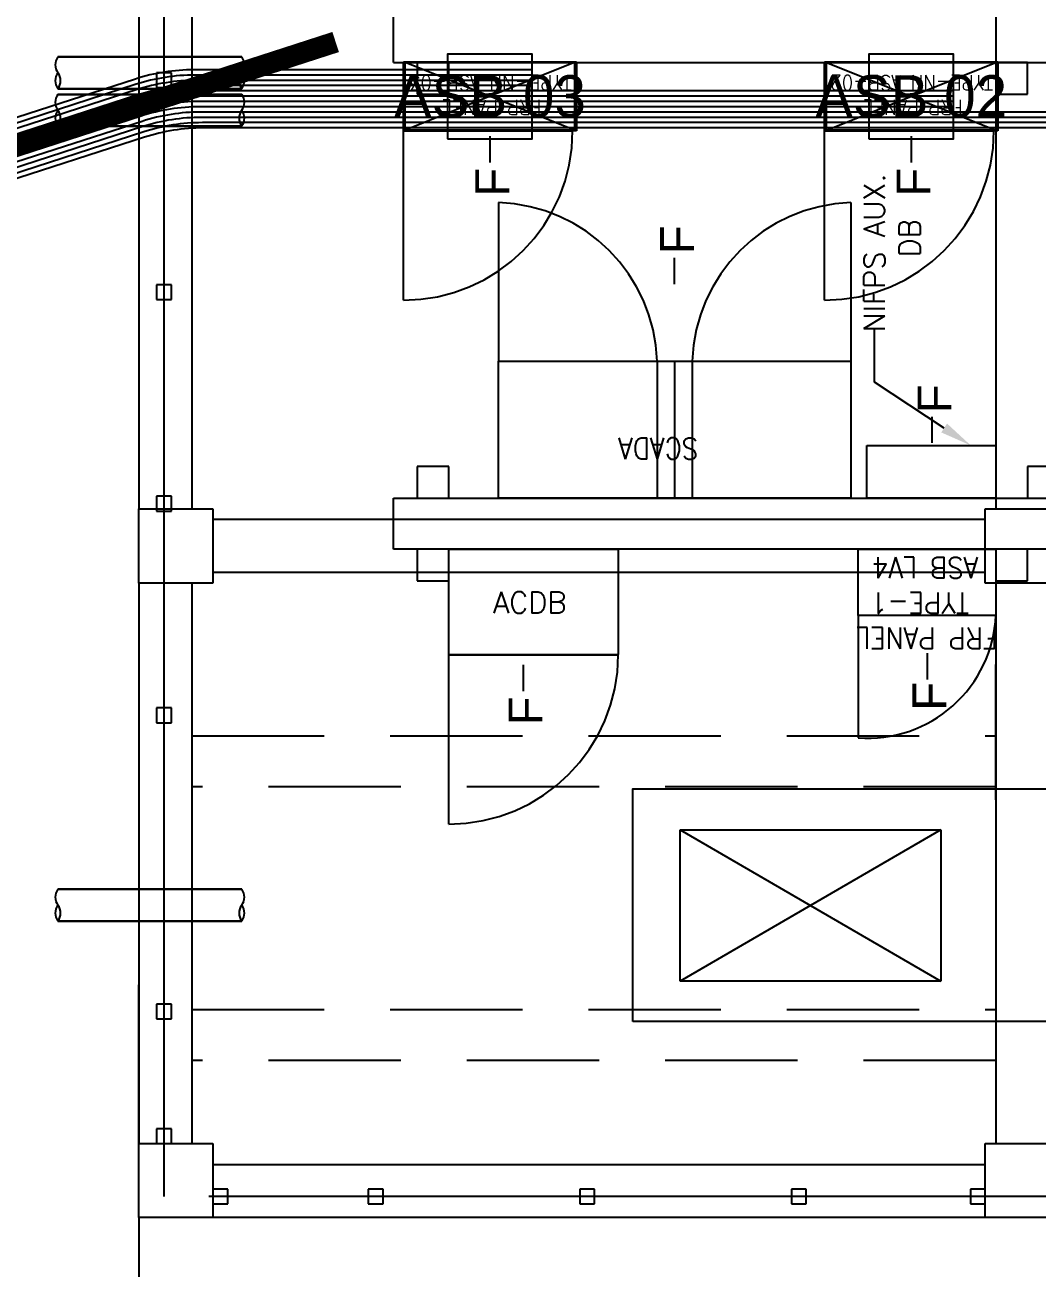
# Model space of a CAD drawing. Header units: metres. Extents: x 530339 to 530792, y 2674594 to 2674869.
# Drawn here: x 530586.14 to 530590.93, y 2674718.01 to 2674723.89 of the extents above; entities that cross this region are included whole.
import ezdxf
from ezdxf.enums import TextEntityAlignment as Align

# ---------------------------------------------------------------- set-up
doc = ezdxf.new("R2010")
doc.units = ezdxf.units.M
for name, pattern in [('DASHED', [0.75, 0.5, -0.25]), ('DASHED2', [0.375, 0.25, -0.125]), ('HIDDEN', [0.375, 0.25, -0.125]), ('PHANTOM', [63.5, 31.75, -6.35, 6.35, -6.35, 6.35, -6.35])]:
    doc.linetypes.add(name, pattern=pattern)
for name, color, linetype in [('1', 5, 'Continuous'), ('Excavation', 7, 'Continuous'), ('IDT', 7, 'Continuous'), ('LT Cable(AG) INV to LT Panel BL-13', 2, 'Continuous')]:
    doc.layers.add(name, color=color, linetype=linetype)
doc.styles.add('Arial', font='arial.ttf')
doc.styles.add('RomanS', font='romans.shx')
doc.styles.get("Standard").update_dxf_attribs({"font": 'Adani Regular.ttf'})
doc.linetypes.add('FOUNDATION LAYOUT$0$FENCELINE1', pattern='A,6.35,-2.54,[133,ltypeshp.shx,S=2.54,R=0,X=-2.54,Y=0],-2.54,25.4', length=36.83)

# ---------------------------------------------------------------- blocks, each defined once
blk = doc.blocks.new('ASB')
at = {"layer": '1', "color": 5}
blk.add_lwpolyline([(-0.2, -0.2), (0.2, -0.2), (0.2, 0.2), (-0.2, 0.2)], close=True, dxfattribs=at)
at = {"layer": '1', "color": 7}
blk.add_attdef('ID', text='', height=0.2, dxfattribs=at).set_placement((0, 0), align=Align.MIDDLE_CENTER)
blk = doc.blocks.new('IDT')
at = {"layer": 'IDT', "color": 8}
for p, q in [((29.552, 18.4101), (29.902, 18.4101)), ((29.902, 18.4101), (29.902, 18.0601)), ((29.902, 18.4101), (33.552, 18.4101)), ((33.552, 18.0601), (33.552, 18.4101)), ((33.552, 18.4101), (33.902, 18.4101)), ((33.902, 18.4101), (33.902, 18.0601)), ((29.902, 18.3453), (29.902, 18.2753)), ((29.972, 18.3453), (29.902, 18.3453)), ((29.972, 18.2753), (29.972, 18.3453)), ((30.7481, 18.3453), (30.7481, 18.2753)), ((30.8181, 18.3453), (30.7481, 18.3453)), ((30.8181, 18.2753), (30.8181, 18.3453)), ((31.7481, 18.3453), (31.7481, 18.2753)), ((31.8181, 18.3453), (31.7481, 18.3453)), ((31.8181, 18.2753), (31.8181, 18.3453)), ((32.7481, 18.3453), (32.7481, 18.2753)), ((32.8181, 18.3453), (32.7481, 18.3453)), ((32.8181, 18.2753), (32.8181, 18.3453)), ((33.482, 18.3453), (33.482, 18.2753)), ((33.552, 18.3453), (33.482, 18.3453)), ((33.552, 18.2753), (33.552, 18.3453)), ((29.902, 18.2753), (29.972, 18.2753)), ((30.7481, 18.2753), (30.8181, 18.2753)), ((31.7481, 18.2753), (31.8181, 18.2753)), ((32.7481, 18.2753), (32.8181, 18.2753)), ((33.482, 18.2753), (33.552, 18.2753)), ((29.902, 18.1601), (33.552, 18.1601)), ((29.902, 18.0601), (29.552, 18.0601)), ((29.852, 15.4101), (29.852, 18.0601)), ((33.902, 18.0601), (33.552, 18.0601)), ((33.652, 15.4101), (33.652, 18.0601)), ((33.7481, 18.0601), (33.7481, 17.9901)), ((33.8181, 18.0601), (33.7481, 18.0601)), ((33.8181, 17.9901), (33.8181, 18.0601)), ((33.902, 15.4101), (33.902, 18.0601)), ((33.7481, 17.9901), (33.8181, 17.9901)), ((33.7481, 17.4703), (33.7481, 17.4003)), ((33.8181, 17.4703), (33.7481, 17.4703)), ((33.8181, 17.4003), (33.8181, 17.4703)), ((33.7481, 17.4003), (33.8181, 17.4003)), ((30.1117, 16.5771), (30.1117, 17.2916)), ((30.1117, 17.2916), (31.3439, 17.2916)), ((31.3439, 16.5771), (30.1117, 17.2916)), ((30.1117, 16.5771), (31.3439, 17.2916)), ((31.3439, 17.2916), (31.3439, 16.5771)), ((31.3439, 16.5771), (30.1117, 16.5771)), ((29.852, 16.4349), (29.852, 15.7954)), ((33.652, 16.1329), (33.652, 16.1329)), ((33.7481, 16.0703), (33.7481, 16.0003)), ((33.8181, 16.0703), (33.7481, 16.0703)), ((33.8181, 16.0003), (33.8181, 16.0703)), ((33.7481, 16.0003), (33.8181, 16.0003)), ((29.552, 15.4101), (29.902, 15.4101)), ((29.902, 15.4101), (29.902, 15.0601)), ((33.552, 15.0601), (33.552, 15.4101)), ((33.552, 15.4101), (33.902, 15.4101)), ((33.902, 15.4101), (33.902, 15.0601)), ((29.702, 15.3997), (29.702, 15.2497)), ((29.852, 15.3997), (29.702, 15.3997)), ((29.852, 15.2497), (29.852, 15.3997)), ((29.902, 15.3601), (33.552, 15.3601)), ((32.4369, 15.3997), (32.4369, 15.2497)), ((32.5869, 15.3997), (32.4369, 15.3997)), ((32.5869, 15.2497), (32.5869, 15.3997)), ((26.802, 15.2497), (32.6992, 15.2497)), ((29.702, 15.2497), (29.852, 15.2497)), ((32.4369, 15.2497), (32.5869, 15.2497)), ((32.6992, 15.2497), (32.6992, 15.0097)), ((29.902, 15.0601), (29.552, 15.0601)), ((29.852, 12.4101), (29.852, 15.0601)), ((29.902, 15.1101), (33.552, 15.1101)), ((33.902, 15.0601), (33.552, 15.0601)), ((33.652, 12.4101), (33.652, 15.0601)), ((33.7481, 15.0703), (33.7481, 15.0003)), ((33.8181, 15.0703), (33.7481, 15.0703)), ((33.8181, 15.0003), (33.8181, 15.0703)), ((33.902, 12.4101), (33.902, 15.0601)), ((32.6992, 15.0097), (26.802, 15.0097)), ((29.702, 15.0097), (29.552, 15.0097)), ((29.702, 14.8597), (29.702, 15.0097)), ((31.2873, 14.3618), (31.2873, 15.0097)), ((31.3698, 14.3618), (31.3698, 15.0097)), ((31.4523, 14.3618), (31.4523, 15.0097)), ((32.4369, 15.0097), (32.4369, 14.8597)), ((32.5869, 15.0097), (32.4369, 15.0097)), ((32.5869, 14.8597), (32.5869, 15.0097)), ((33.7481, 15.0003), (33.8181, 15.0003)), ((29.552, 14.8597), (29.702, 14.8597)), ((32.4369, 14.8597), (32.5869, 14.8597)), ((33.7481, 14.0703), (33.7481, 14.0003)), ((33.8181, 14.0703), (33.7481, 14.0703)), ((33.8181, 14.0003), (33.8181, 14.0703)), ((33.7481, 14.0003), (33.8181, 14.0003)), ((29.843, 13.2732), (30.661, 13.2732)), ((29.843, 12.9462), (29.843, 13.2732)), ((29.852, 12.9497), (29.852, 13.2697)), ((29.852, 13.2697), (30.652, 13.2697)), ((30.652, 13.2697), (29.852, 12.9497)), ((30.652, 12.9497), (29.852, 13.2697)), ((30.652, 13.2697), (30.652, 12.9497)), ((30.661, 13.2732), (30.661, 12.9462)), ((31.8339, 13.2732), (32.6519, 13.2732)), ((31.8339, 12.9462), (31.8339, 13.2732)), ((31.8429, 12.9497), (31.8429, 13.2697)), ((31.8429, 13.2697), (32.6429, 13.2697)), ((31.8429, 12.9497), (32.6429, 13.2697)), ((31.8429, 13.2697), (32.6429, 12.9497)), ((32.6429, 13.2697), (32.6429, 12.9497)), ((32.6519, 13.2732), (32.6519, 12.9462)), ((29.702, 13.0997), (29.702, 12.9497)), ((29.852, 13.0997), (29.702, 13.0997)), ((29.852, 12.9497), (29.852, 13.0997)), ((32.4369, 13.0997), (32.4369, 12.9497)), ((32.5869, 13.0997), (32.4369, 13.0997)), ((32.5869, 12.9497), (32.5869, 13.0997)), ((33.7481, 13.0685), (33.7481, 12.9985)), ((33.8181, 13.0685), (33.7481, 13.0685)), ((33.8181, 12.9985), (33.8181, 13.0685)), ((33.7481, 12.9985), (33.8181, 12.9985)), ((32.6992, 12.9497), (26.802, 12.9497)), ((29.702, 12.9497), (29.852, 12.9497)), ((30.661, 12.9462), (29.843, 12.9462)), ((30.652, 12.9497), (29.852, 12.9497)), ((32.6519, 12.9462), (31.8339, 12.9462)), ((32.6429, 12.9497), (31.8429, 12.9497)), ((32.4369, 12.9497), (32.5869, 12.9497)), ((32.6993, 12.9497), (32.6993, 12.7097))]:
    blk.add_line(p, q, dxfattribs=at)
at = {"layer": 'IDT', "color": 8, "linetype": 'DASHED2', "ltscale": 5}
for p, q in [((32.802, 18.4101), (33.902, 18.4101)), ((33.902, 18.4101), (33.902, 17.3101))]:
    blk.add_line(p, q, dxfattribs=at)
at = {"layer": 'IDT', "color": 8, "linetype": 'PHANTOM', "ltscale": 0.25}
for p, q in [((25.6331, 18.3103), (33.7831, 18.3103)), ((33.7831, 18.3103), (33.7831, 9.1603))]:
    blk.add_line(p, q, dxfattribs=at)
at = {"layer": 'IDT', "color": 8, "linetype": 'HIDDEN', "ltscale": 2.5}
for p, q in [((29.852, 17.6665), (33.652, 17.6665)), ((33.652, 17.4265), (29.852, 17.4265)), ((29.852, 16.3729), (33.652, 16.3729)), ((33.652, 16.1329), (29.852, 16.1329))]:
    blk.add_line(p, q, dxfattribs=at)
at = {"layer": 'IDT', "color": 124}
for p, q in [((34.2845, 17.0079), (33.4155, 17.0079)), ((33.4155, 17.0079), (34.2845, 17.0079)), ((33.4155, 16.8579), (34.2845, 16.8579)), ((34.2845, 16.8579), (33.4155, 16.8579)), ((34.2845, 13.2505), (33.4155, 13.2505)), ((33.4155, 13.2505), (34.2845, 13.2505)), ((33.4155, 13.1005), (34.2845, 13.1005)), ((34.2845, 13.1005), (33.4155, 13.1005)), ((34.2845, 13.0734), (33.4155, 13.0734)), ((33.4155, 13.0734), (34.2845, 13.0734)), ((33.4155, 12.9234), (34.2845, 12.9234)), ((34.2845, 12.9234), (33.4155, 12.9234))]:
    blk.add_line(p, q, dxfattribs=at)
at = {"layer": 'IDT', "color": 8, "linetype": 'DASHED', "ltscale": 5}
for p, q in [((32.4365, 16.5497), (32.4365, 15.7497)), ((30.502, 15.5637), (30.502, 16.1417)), ((32.3927, 15.7497), (31.6365, 15.7497)), ((32.4365, 15.7497), (32.3927, 15.7497)), ((30.5375, 13.6118), (30.5375, 14.3618)), ((32.202, 13.6118), (32.202, 14.3618)), ((30.661, 14.0732), (30.661, 13.2732)), ((32.6519, 14.0732), (32.6519, 13.2732)), ((30.5375, 13.6118), (30.5375, 13.6118)), ((32.202, 13.6118), (32.202, 13.6118)), ((30.6172, 13.2732), (29.861, 13.2732)), ((30.661, 13.2732), (30.6172, 13.2732)), ((32.6081, 13.2732), (31.8519, 13.2732)), ((32.6519, 13.2732), (32.6081, 13.2732))]:
    blk.add_line(p, q, dxfattribs=at)
at = {"layer": 'IDT', "color": 7}
for p, q in [((32.0863, 15.8484), (32.0863, 15.9209)), ((30.177, 15.7932), (30.177, 15.8657)), ((32.0863, 15.7973), (32.0863, 15.8484)), ((30.177, 15.7421), (30.177, 15.7932)), ((31.6365, 15.7486), (32.4369, 15.7497)), ((31.6365, 15.2497), (31.6365, 15.7486)), ((32.4369, 15.7497), (32.4369, 15.2497)), ((29.852, 15.5637), (30.502, 15.5637)), ((29.852, 15.2497), (29.852, 15.5637)), ((30.502, 15.5637), (30.502, 15.2497)), ((30.502, 15.2497), (29.852, 15.2497)), ((32.4369, 15.2497), (31.6365, 15.2497)), ((29.852, 15.0097), (30.462, 15.0097)), ((29.852, 14.7597), (29.852, 15.0097)), ((30.462, 15.0097), (30.462, 14.7597)), ((30.5375, 15.0097), (32.202, 15.0097)), ((30.5375, 14.3618), (30.5375, 15.0097)), ((32.202, 15.0097), (32.202, 14.3618)), ((30.462, 14.7597), (29.852, 14.7597)), ((30.1529, 14.748), (30.1529, 14.6969)), ((30.1529, 14.6969), (30.1529, 14.6243)), ((32.202, 14.3618), (30.5375, 14.3618)), ((31.3698, 13.9969), (31.3698, 13.9457)), ((31.3698, 13.9457), (31.3698, 13.8732)), ((30.252, 13.3493), (30.252, 13.4218)), ((32.2429, 13.3493), (32.2429, 13.4218)), ((30.252, 13.2982), (30.252, 13.3493)), ((32.2429, 13.2982), (32.2429, 13.3493)), ((29.843, 13.2732), (30.661, 13.2732)), ((29.843, 12.9462), (29.843, 13.2732)), ((30.661, 13.2732), (30.661, 12.9462)), ((31.8339, 13.2732), (32.6519, 13.2732)), ((31.8339, 12.9462), (31.8339, 13.2732)), ((32.6519, 13.2732), (32.6519, 12.9462)), ((30.661, 12.9462), (29.843, 12.9462)), ((32.6519, 12.9462), (31.8339, 12.9462))]:
    blk.add_line(p, q, dxfattribs=at)
at = {"layer": 'IDT', "color": 8, "linetype": 'ByBlock', "lineweight": -2, "ltscale": 0.1}
for p, q in [((30.096, 14.6774), (30.426, 14.4611)), ((30.426, 14.4611), (30.426, 14.2072))]:
    blk.add_line(p, q, dxfattribs=at)
at = {"layer": 'IDT', "color": 7, "linetype": 'FOUNDATION LAYOUT$0$FENCELINE1', "ltscale": 0.01}
blk.add_lwpolyline([(33.902, 18.4101), (33.9018, 22.4854), (21.4107, 22.4854)], dxfattribs=at)
at = {"layer": 'IDT', "color": 8}
blk.add_lwpolyline([(31.567, 17.4829), (31.567, 16.3829), (28.767, 16.3829), (28.767, 17.4829)], close=True, dxfattribs=at)
at = {"layer": 'IDT', "color": 124}
for centre, start, end in [((33.4653, 16.9704), 143.02764, 216.97236), ((33.3657, 16.9704), 323.02764, 36.97236), ((34.3344, 16.9704), 143.02764, 216.97236), ((34.2347, 16.9704), 323.02764, 36.97236), ((33.4653, 16.8954), 143.02764, 216.97236), ((34.2347, 16.8954), 323.02764, 36.97236), ((33.4653, 13.213), 143.02764, 216.97236), ((33.3657, 13.213), 323.02764, 36.97236), ((34.3344, 13.213), 143.02764, 216.97236), ((34.2347, 13.213), 323.02764, 36.97236), ((33.4653, 13.138), 143.02764, 216.97236), ((34.2347, 13.138), 323.02764, 36.97236), ((33.4653, 13.0359), 143.02764, 216.97236), ((33.3657, 13.0359), 323.02764, 36.97236), ((34.3344, 13.0359), 143.02764, 216.97236), ((34.2347, 13.0359), 323.02764, 36.97236), ((33.4653, 12.9609), 143.02764, 216.97236), ((34.2347, 12.9609), 323.02764, 36.97236)]:
    blk.add_arc(centre, 0.0624, start, end, dxfattribs=at)
at = {"layer": 'IDT', "color": 8, "linetype": 'DASHED', "ltscale": 5}
for centre, radius, start, end in [((32.4365, 15.7497), 0.8, 90, 180), ((30.4575, 15.5373), 0.606, 85.7856, 177.50336), ((30.512, 14.3876), 0.7761, 271.87815, 358.10123), ((29.6994, 14.7411), 1.4413, 344.74337, 344.78968), ((32.2275, 14.3876), 0.7761, 181.89877, 268.12185), ((30.661, 13.2732), 0.8, 90, 180), ((32.6519, 13.2732), 0.8, 90, 180)]:
    blk.add_arc(centre, radius, start, end, dxfattribs=at)
at = {"layer": 'IDT', "color": 8, "ltscale": 0.1}
blk.add_solid([(30.0823, 14.6565), (29.9705, 14.7597), (30.1097, 14.6983)], dxfattribs=at)
at = {"layer": 'IDT', "color": 7, "style": 'Arial'}
for p in [(31.9951, 16.0827), (30.0858, 16.0139), (30.0617, 14.6072), (31.2786, 13.856), (30.1608, 13.5836), (32.1517, 13.5836)]:
    blk.add_text('F', height=0.16, rotation=270, dxfattribs=at).set_placement(p)
at = {"layer": 'IDT', "color": 7, "style": 'RomanS', "width": 0.9}
for s, height, p in [('FRP PANEL', 0.1, (29.8434, 15.6209)), ('TYPE-1', 0.1, (29.9782, 15.4542)), ('ASB LV4', 0.1, (29.9342, 15.2876)), ('SCADA', 0.1, (31.2586, 14.724)), ('FRP PANEL', 0.07, (30.0088, 13.1269)), ('FRP PANEL', 0.07, (31.9997, 13.1269)), ('TYPE-NN ASB-02', 0.07, (29.8647, 13.0102)), ('TYPE-NN ASB-03', 0.07, (31.8556, 13.0102))]:
    blk.add_text(s, height=height, dxfattribs=at).set_placement(p)
at = {"layer": 'IDT', "color": 7, "ltscale": 0.1, "style": 'RomanS'}
blk.add_text('ACDB', height=0.1, rotation=180, dxfattribs=at).set_placement((32.2286, 15.5521))
at = {"layer": 'IDT', "color": 8, "style": 'RomanS'}
for s, p in [('NIFPS AUX.', (30.376, 14.2243)), (' DB', (30.2093, 13.9386))]:
    blk.add_text(s, height=0.1, rotation=270, dxfattribs=at).set_placement(p)

msp = doc.modelspace()

# ---------------------------------------------------------------- linework, layer by layer
at = {"layer": 'Excavation', "const_width": 0.1}
msp.add_lwpolyline([(530587.6113, 2674723.8102), (530585.6623, 2674723.1792), (530581.5873, 2674723.1792), (530581.5873, 2674705.1839)], dxfattribs=at)
at = {"layer": 'LT Cable(AG) INV to LT Panel BL-13', "color": 5}
for points in [[(530592.6883, 2674723.429), (530586.9815, 2674723.429, 0.078431), (530586.7043, 2674723.3852), (530585.8172, 2674723.098, -0.078431), (530585.54, 2674723.0542), (530582.6123, 2674723.0542, 0.414214), (530581.7123, 2674722.1542), (530581.7123, 2674705.3769, 0.093355), (530581.774, 2674705.0495), (530581.8756, 2674704.7892, -0.093355), (530581.9373, 2674704.4618), (530581.9373, 2674704.005), (530630.9713, 2674704.005, 0.414214), (530631.8713, 2674704.905), (530631.8713, 2674725.605, -0.414214), (530632.7713, 2674726.505), (530757.205, 2674726.505, 0.414214), (530758.105, 2674727.405), (530758.105, 2674727.7298)], [(530592.6883, 2674723.404), (530586.9855, 2674723.404, 0.078431), (530586.7083, 2674723.3602), (530585.8211, 2674723.073, -0.078431), (530585.5439, 2674723.0292), (530582.6373, 2674723.0292, 0.414214), (530581.7373, 2674722.1292), (530581.7373, 2674705.3816, 0.093355), (530581.799, 2674705.0542), (530581.9006, 2674704.7939, -0.093355), (530581.9623, 2674704.4665), (530581.9623, 2674704.03), (530630.9463, 2674704.03, 0.414214), (530631.8463, 2674704.93), (530631.8463, 2674725.63, -0.414214), (530632.7463, 2674726.53), (530660.029, 2674726.53, 0.414214), (530660.929, 2674727.43), (530660.929, 2674727.7298)], [(530588.5404, 2674723.679), (530586.9421, 2674723.679, 0.078431), (530586.6649, 2674723.6352), (530585.7777, 2674723.348, -0.078431), (530585.5005, 2674723.3042), (530582.3623, 2674723.3042, 0.414214), (530581.4623, 2674722.4042), (530581.4623, 2674705.3298, 0.093355), (530581.524, 2674705.0024), (530581.6256, 2674704.7421, -0.093355), (530581.6873, 2674704.4147), (530581.6873, 2674607.155, 0.414214), (530582.5873, 2674606.255), (530660.029, 2674606.255, 0.414214), (530660.929, 2674607.155), (530660.929, 2674607.7298)], [(530588.5404, 2674723.654), (530586.946, 2674723.654, 0.078431), (530586.6688, 2674723.6102), (530585.7816, 2674723.323, -0.078431), (530585.5044, 2674723.2792), (530582.3873, 2674723.2792, 0.414214), (530581.4873, 2674722.3792), (530581.4873, 2674705.3346, 0.093355), (530581.549, 2674705.0071), (530581.6506, 2674704.7468, -0.093355), (530581.7123, 2674704.4194), (530581.7123, 2674607.18, 0.414214), (530582.6123, 2674606.28), (530595.245, 2674606.28, 0.414214), (530596.145, 2674607.18), (530596.145, 2674607.7298)], [(530588.5404, 2674723.629), (530586.9499, 2674723.629, 0.078431), (530586.6728, 2674723.5852), (530585.7856, 2674723.298, -0.078431), (530585.5084, 2674723.2542), (530582.4123, 2674723.2542, 0.414214), (530581.5123, 2674722.3542), (530581.5123, 2674705.3393, 0.093355), (530581.574, 2674705.0119), (530581.6756, 2674704.7515, -0.093355), (530581.7373, 2674704.4241), (530581.7373, 2674622.205, 0.414214), (530582.6373, 2674621.305), (530757.205, 2674621.305, 0.414214), (530758.105, 2674622.205), (530758.105, 2674622.7298)], [(530588.5404, 2674723.604), (530586.9539, 2674723.604, 0.078431), (530586.6767, 2674723.5602), (530585.7895, 2674723.273, -0.078431), (530585.5123, 2674723.2292), (530582.4373, 2674723.2292, 0.414214), (530581.5373, 2674722.3292), (530581.5373, 2674705.344, 0.093355), (530581.599, 2674705.0166), (530581.7006, 2674704.7563, -0.093355), (530581.7623, 2674704.4288), (530581.7623, 2674637.23, 0.414214), (530582.6623, 2674636.33), (530660.029, 2674636.33, 0.414214), (530660.929, 2674637.23), (530660.929, 2674637.7298)], [(530590.5313, 2674723.579), (530586.9578, 2674723.579, 0.078431), (530586.6806, 2674723.5352), (530585.7935, 2674723.248, -0.078431), (530585.5163, 2674723.2042), (530582.4623, 2674723.2042, 0.414214), (530581.5623, 2674722.3042), (530581.5623, 2674705.3487, 0.093355), (530581.624, 2674705.0213), (530581.7256, 2674704.761, -0.093355), (530581.7873, 2674704.4336), (530581.7873, 2674637.255, 0.414214), (530582.6873, 2674636.355), (530595.245, 2674636.355, 0.414214), (530596.145, 2674637.255), (530596.145, 2674637.7298)], [(530590.5313, 2674723.554), (530586.9618, 2674723.554, 0.078431), (530586.6846, 2674723.5102), (530585.7974, 2674723.223, -0.078431), (530585.5202, 2674723.1792), (530582.4873, 2674723.1792, 0.414214), (530581.5873, 2674722.2792), (530581.5873, 2674705.3534, 0.093355), (530581.649, 2674705.026), (530581.7506, 2674704.7657, -0.093355), (530581.8123, 2674704.4383), (530581.8123, 2674667.28, 0.414214), (530582.7123, 2674666.38), (530757.205, 2674666.38, 0.414214), (530758.105, 2674667.28), (530758.105, 2674667.7298)], [(530590.5313, 2674723.529), (530586.9657, 2674723.529, 0.078431), (530586.6885, 2674723.4852), (530585.8014, 2674723.198, -0.078431), (530585.5242, 2674723.1542), (530582.5123, 2674723.1542, 0.414214), (530581.6123, 2674722.2542), (530581.6123, 2674705.3581, 0.093355), (530581.674, 2674705.0307), (530581.7756, 2674704.7704, -0.093355), (530581.8373, 2674704.443), (530581.8373, 2674667.305, 0.414214), (530582.7373, 2674666.405), (530660.029, 2674666.405, 0.414214), (530660.929, 2674667.305), (530660.929, 2674667.7298)], [(530590.5313, 2674723.504), (530586.9697, 2674723.504, 0.078431), (530586.6925, 2674723.4602), (530585.8053, 2674723.173, -0.078431), (530585.5281, 2674723.1292), (530582.5373, 2674723.1292, 0.414214), (530581.6373, 2674722.2292), (530581.6373, 2674705.3628, 0.093355), (530581.699, 2674705.0354), (530581.8006, 2674704.7751, -0.093355), (530581.8623, 2674704.4477), (530581.8623, 2674667.33, 0.414214), (530582.7623, 2674666.43), (530595.245, 2674666.43, 0.414214), (530596.145, 2674667.33), (530596.145, 2674667.7298)], [(530592.6883, 2674723.479), (530586.9736, 2674723.479, 0.078431), (530586.6964, 2674723.4352), (530585.8093, 2674723.148, -0.078431), (530585.5321, 2674723.1042), (530582.5623, 2674723.1042, 0.414214), (530581.6623, 2674722.2042), (530581.6623, 2674705.3675, 0.093355), (530581.724, 2674705.0401), (530581.8256, 2674704.7798, -0.093355), (530581.8873, 2674704.4524), (530581.8873, 2674689.855, 0.414214), (530582.7873, 2674688.955), (530724.813, 2674688.955, 0.414214), (530725.713, 2674689.855), (530725.713, 2674690.2298)], [(530592.6883, 2674723.454), (530586.9776, 2674723.454, 0.078431), (530586.7004, 2674723.4102), (530585.8132, 2674723.123, -0.078431), (530585.536, 2674723.0792), (530582.5873, 2674723.0792, 0.414214), (530581.6873, 2674722.1792), (530581.6873, 2674705.3722, 0.093355), (530581.749, 2674705.0448), (530581.8506, 2674704.7845, -0.093355), (530581.9123, 2674704.4571), (530581.9123, 2674689.88, 0.414214), (530582.8123, 2674688.98), (530660.029, 2674688.98, 0.414214), (530660.929, 2674689.88), (530660.929, 2674690.2298)]]:
    msp.add_lwpolyline(points, format="xyb", dxfattribs=at)

# ---------------------------------------------------------------- block references
at = {"layer": '1'}
for p, values in [((530588.3404, 2674723.5533), {'ID': 'ASB 03'}), ((530590.3313, 2674723.5533), {'ID': 'ASB 02'})]:
    msp.add_blockref('ASB', p, dxfattribs=at).add_auto_attribs(values)
at = {"layer": 'IDT', "color": 8, "rotation": 180}
msp.add_blockref('IDT', (530620.5833, 2674736.663), dxfattribs=at)

doc.saveas('drawing.dxf')
